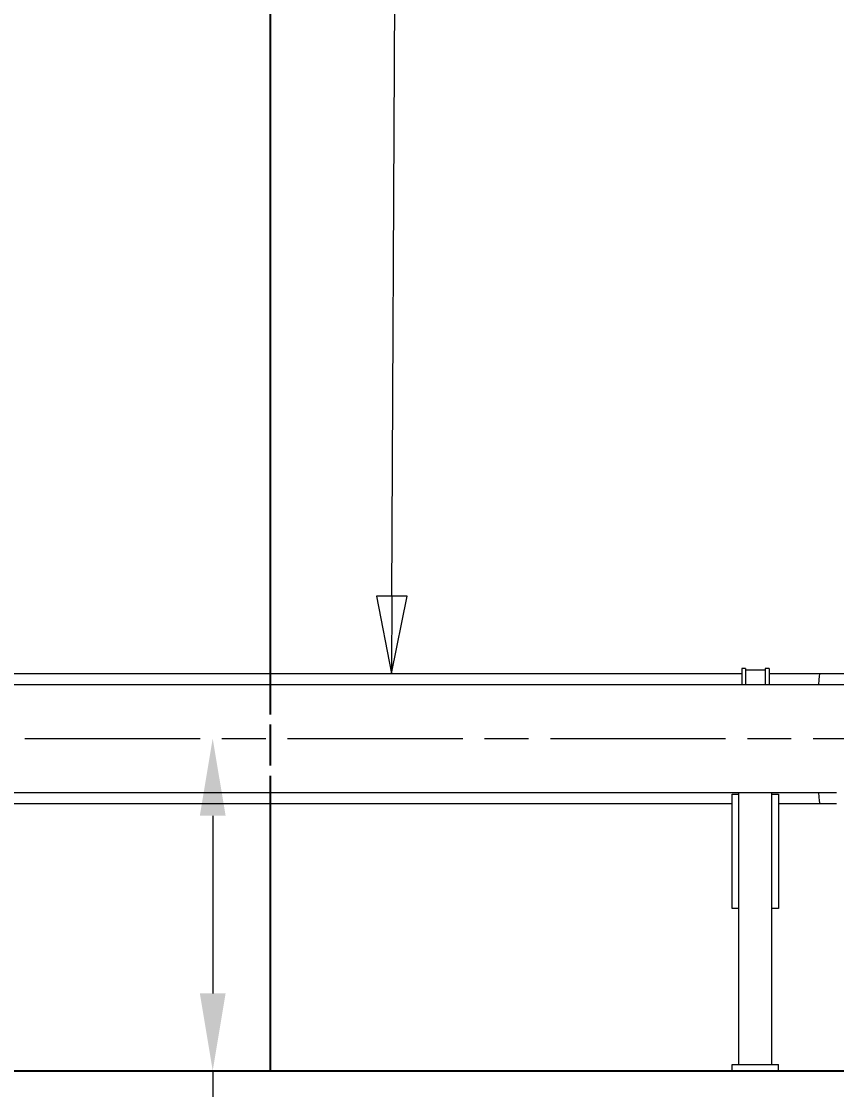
# Model space of a CAD drawing. Header units: millimetres. Extents: x 0 to 100323, y 0 to 59400.
# Drawn here: x 67103 to 69741, y 45884 to 49341 of the extents above; entities that cross this region are included whole.
import ezdxf

# ---------------------------------------------------------------- set-up
doc = ezdxf.new("R2010")
doc.units = ezdxf.units.MM
doc.header["$LTSCALE"] = 100
doc.linetypes.add('CHAIN', pattern=[0.3543, 0.2362, -0.0295, 0.0591, -0.0295])
doc.linetypes.add('DASHED', pattern=[0.2067, 0.1654, -0.0413])
for name, color, linetype, lineweight in [('Dimension', 7, 'Continuous', 18), ('Hidden', 7, 'DASHED', 25), ('Symbol', 7, 'Continuous', 18), ('Visible', 7, 'Continuous', 25)]:
    doc.layers.add(name, color=color, linetype=linetype, lineweight=lineweight)
doc.layers.add('P_Biomass (BM)', color=150, linetype='Continuous', lineweight=18, true_color=0x007fff)
doc.layers.add('P_BioMass CenterLine', color=150, linetype='CHAIN', lineweight=18, true_color=0x007fff)
doc.styles.add('Title', font='arial.ttf')
doc.dimstyles.new('Default - Method 2b', dxfattribs={"dimscale": 100, "dimtxt": 3, "dimasz": 2.5, "dimexe": 3, "dimexo": 0.5, "dimgap": 0.7, "dimtad": 0, "dimtoh": 1, "dimdec": 0, "dimrnd": 1e-08, "dimtxsty": 'Title', "dimcen": 0.09, "dimdle": 10, "dimclrd": 256, "dimclre": 256, "dimclrt": 7, "dimadec": 0, "dimazin": 2, "dimtfac": 0.833333, "dimtdec": 1, "dimtmove": 0, "dimatfit": 3, "dimfxl": 1, "dimtolj": 1, "dimlwd": -1, "dimlwe": -1, "dimarcsym": 0})

# ---------------------------------------------------------------- blocks, each defined once
blk = doc.blocks.new('*D29')
at = {"layer": 'Defpoints', "color": 0, "transparency": 16777216}
for p in [(68000.4, 47020.5), (67612.4, 45945.5), (67722, 45945.5)]:
    blk.add_point(p, dxfattribs=at)
at = {"layer": 'Dimension', "transparency": 16777216}
for p, q in [((67722, 46770.5), (67722, 46195.5)), ((67722, 45945.5), (67722, 45162.6))]:
    blk.add_line(p, q, dxfattribs=at)
for points in [[(67680.4, 46770.5), (67763.7, 46770.5), (67722, 47020.5)], [(67680.4, 46195.5), (67763.7, 46195.5), (67722, 45945.5)]]:
    blk.add_solid(points, dxfattribs=at)
at = {"layer": 'Dimension', "color": 7, "transparency": 16777216, "insert": (67875.3, 44418.7), "char_height": 300, "attachment_point": 7, "rotation": 90, "style": 'Title'}
blk.add_mtext('\\A1;430', dxfattribs=at)
blk = doc.blocks.new('Balloon8')
at = {"layer": 'Symbol'}
for p, q in [((683.015, 474.808), (683.428, 557.505)), ((682.515, 474.811), (683.002, 472.308)), ((683.515, 474.806), (682.515, 474.811)), ((683.015, 474.808), (683.002, 472.308)), ((683.002, 472.308), (683.515, 474.806))]:
    blk.add_line(p, q, dxfattribs=at)
at = {"layer": 'Symbol', "flags": 128}
blk.add_lwpolyline([(682.515, 474.811), (683.002, 472.308), (683.515, 474.806), (682.515, 474.811)], dxfattribs=at)
at = {"layer": 'Symbol'}
blk.add_solid([(682.515, 474.811), (683.002, 472.308), (683.515, 474.806), (682.515, 474.811)], dxfattribs=at)

msp = doc.modelspace()

# ---------------------------------------------------------------- linework, layer by layer
at = {"layer": 'Hidden', "ltscale": 8.013911}
msp.add_line((67908, 47230.8), (67908, 46810.1), dxfattribs=at)
at = {"layer": 'P_Biomass (BM)'}
for p, q in [((65026.1, 47230.8), (69433.6, 47230.8)), ((69433.6, 47246.7), (69433.6, 47195.1)), ((69446.1, 47246.7), (69433.6, 47246.7)), ((69446.1, 47246.7), (69446.1, 47195.1)), ((69509.9, 47241.7), (69446.1, 47241.7)), ((69509.9, 47246.7), (69509.9, 47195.1)), ((69522.4, 47246.7), (69509.9, 47246.7)), ((69522.4, 47246.7), (69522.4, 47195.1)), ((69522.4, 47230.8), (69686.3, 47230.8)), ((69686.3, 47230.8), (70005.6, 47230.8)), ((64997.4, 47195.1), (69773.4, 47195.1)), ((64947.1, 46845.8), (69740.9, 46845.8)), ((69403, 46840.5), (69424.9, 46840.5)), ((69403, 46470.5), (69403, 46840.5)), ((69424.9, 45965.5), (69424.9, 46845.8)), ((69531.1, 45965.5), (69531.1, 46845.8)), ((69531.1, 46840.5), (69553, 46840.5)), ((69553, 46840.5), (69553, 46470.5)), ((64928.6, 46810.1), (69403, 46810.1)), ((69553, 46810.1), (69686.3, 46810.1)), ((69686.3, 46810.1), (69740.9, 46810.1)), ((69424.9, 46470.5), (69403, 46470.5)), ((69553, 46470.5), (69531.1, 46470.5)), ((69403, 45945.5), (69403, 45965.5)), ((69403, 45965.5), (69553, 45965.5)), ((69553, 45945.5), (69553, 45965.5))]:
    msp.add_line(p, q, dxfattribs=at)
for start_param, end_param in [(0, 0.591571), (2.550021, 3.141593)]:
    msp.add_ellipse((69686.3, 47020.5), major_axis=(0, 210.4), ratio=0.032742, start_param=start_param, end_param=end_param, dxfattribs=at)
at = {"layer": 'P_BioMass CenterLine', "ltscale": 23.990969}
msp.add_line((64564.5, 47020.5), (70244, 47020.5), dxfattribs=at)
at = {"layer": 'Visible'}
for p, q in [((67908, 50945.5), (67908, 47230.8)), ((67908, 46810.1), (67908, 45945.5)), ((58595.3, 45945.5), (70829.4, 45945.5))]:
    msp.add_line(p, q, dxfattribs=at)

# ---------------------------------------------------------------- block references
at = {"layer": 'Symbol', "xscale": 100, "yscale": 100, "zscale": 100}
msp.add_blockref('Balloon8', (0, 0), dxfattribs=at)

# ---------------------------------------------------------------- dimensions: what is measured, and where the dimension line sits
at = {"layer": 'Dimension'}
dim = msp.add_linear_dim(base=(67722, 45945.5), p1=(68000.4, 47020.5), p2=(67612.4, 45945.5), angle=270, dimstyle='Default - Method 2b', override={"dimgap": 0.7, "dimtoh": 0, "dimdec": 0, "dimlfac": 0.4, "dimse1": 1, "dimse2": 1, "dimtol": 0, "dimlim": 0, "dimtp": 0, "dimtm": 0, "dimtdec": 1, "dimtofl": 0, "dimatfit": 2}, dxfattribs=at)
dim.commit()
dim.dimension.update_dxf_attribs({"geometry": '*D29', "text_midpoint": (67722, 44755.6), "dimtype": 160})

doc.saveas('drawing.dxf')
